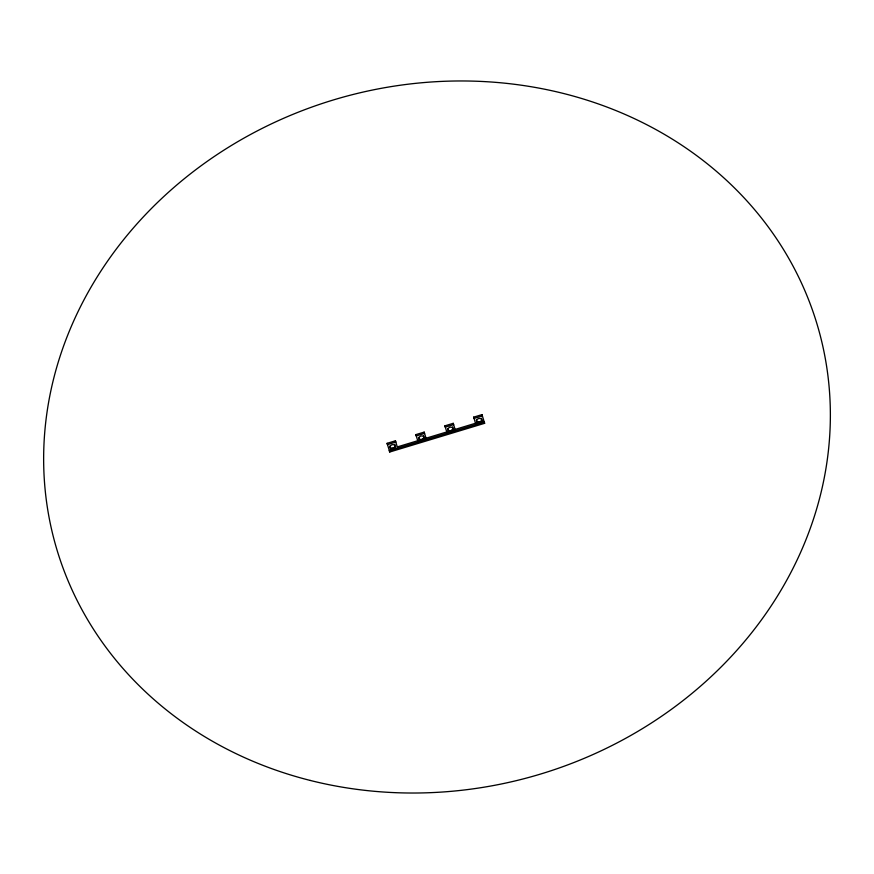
<?xml version="1.0" encoding="UTF-8"?>
<svg xmlns="http://www.w3.org/2000/svg" width="874" height="874" viewBox="0 0 874 874"><rect width="100%" height="100%" fill="white"/><g stroke="black" fill="none" stroke-linecap="round" stroke-linejoin="round"><path stroke-width="1.31" d="M395.419 440.813L395.78 442.113L387.488 444.626L387.116 443.315L395.419 440.813L397.659 448.22L397.299 446.92L417.75 440.725L418.122 442.036L415.871 434.618L424.174 432.117L426.425 439.524L426.053 438.224M453.224 423.322L453.595 424.633L445.292 427.146L444.921 425.835L453.224 423.322L455.474 430.74L455.103 429.429L475.554 423.245L475.926 424.556L473.675 417.138L481.978 414.626L484.622 423.311L389.749 452L387.116 443.315M390.175 449.072L394.928 447.63M418.93 440.376L446.8 431.942L447.171 433.253L444.921 425.835M447.991 431.581L453.912 429.789M476.745 422.885L482.677 421.093M389.367 450.733L484.229 422.044L484.622 423.311M481.978 414.626L482.35 415.937L474.047 418.449L473.675 417.138M424.174 432.117L424.546 433.417L416.243 435.929L415.871 434.618M389.378 450.689L389.749 452M452.524 426.873A2.72 2.425 -15.8 0 1 451.05 430.543A2.72 2.425 -15.8 0 1 447.51 428.621M423.464 435.656A2.72 2.425 -15.8 0 1 421.989 439.327A2.72 2.425 -15.8 0 1 418.46 437.404M394.709 444.353A2.72 2.425 -15.8 0 1 393.234 448.023A2.72 2.425 -15.8 0 1 389.706 446.101M481.279 418.176A2.72 2.425 -15.8 0 1 479.804 421.847A2.72 2.425 -15.8 0 1 476.264 419.924M449.662 431.92A2.72 2.425 -15.8 0 0 453.235 429.003A2.72 2.425 -15.8 0 0 448.832 427.801A2.72 2.425 -15.8 0 0 449.662 431.92M420.602 440.714A2.72 2.425 -15.8 0 0 424.185 437.787A2.72 2.425 -15.8 0 0 419.782 436.585A2.72 2.425 -15.8 0 0 420.602 440.714M391.847 449.411A2.72 2.425 -15.8 0 0 395.43 446.483A2.72 2.425 -15.8 0 0 391.028 445.281A2.72 2.425 -15.8 0 0 391.847 449.411M478.417 423.224A2.72 2.425 -15.8 0 0 482 420.307A2.72 2.425 -15.8 0 0 477.586 419.105A2.72 2.425 -15.8 0 0 478.417 423.224M310.172 780.427A396.446 352.593 -15.8 0 0 822.893 346.585A396.446 352.593 -15.8 0 0 177.935 183.999A396.446 352.593 -15.8 0 0 310.172 780.427"/></g></svg>
